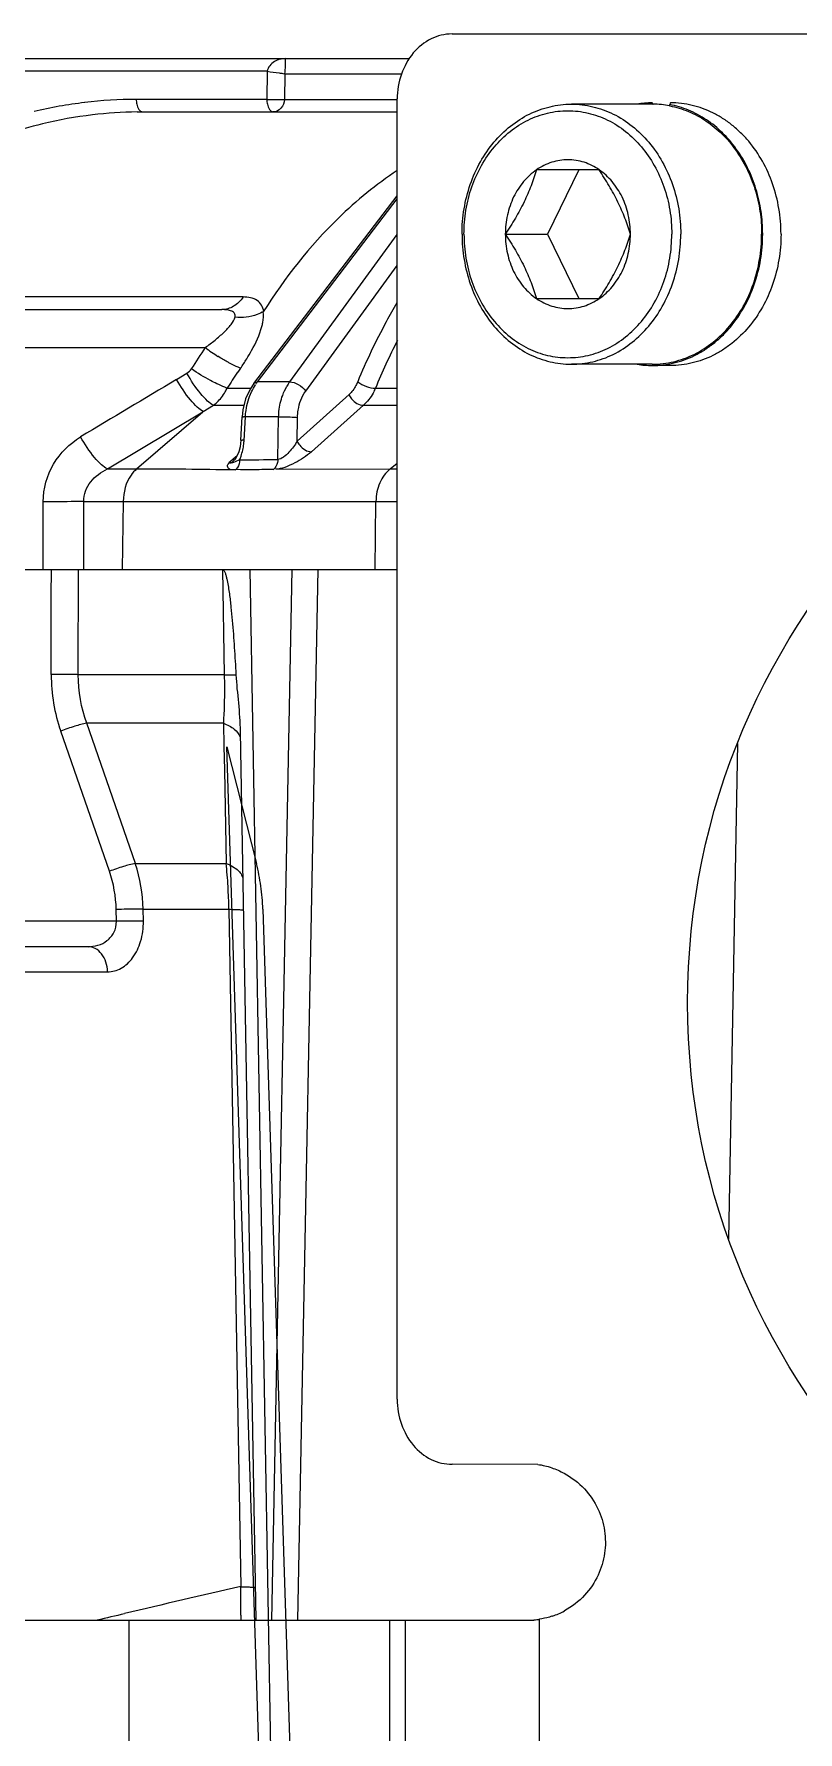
# Model space of a CAD drawing. Header units: millimetres. Extents: x -6 to 705, y -10 to 538.
# Drawn here: x 594.97 to 600.85, y 327.87 to 340.93 of the extents above; entities that cross this region are included whole.
import ezdxf

# ---------------------------------------------------------------- set-up
doc = ezdxf.new("R2010")
doc.units = ezdxf.units.MM
for name, color, linetype in [('06___PRT_ALL_SURFS', 7, 'Continuous'), ('3_ALL_AXES', 7, 'Continuous'), ('7_ALL_FEATURES', 7, 'Continuous')]:
    doc.layers.add(name, color=color, linetype=linetype)

msp = doc.modelspace()

# ---------------------------------------------------------------- linework, layer by layer
at = {"color": 0, "linetype": 'Continuous', "lineweight": -3}
for p, q in [((598.188, 340.932), (610.934, 340.932)), ((594.716, 340.742), (597.859, 340.742)), ((596.766, 340.645), (594.9, 340.645)), ((596.766, 340.645), (596.763, 340.428)), ((596.886, 340.628), (596.902, 340.626)), ((596.904, 340.742), (596.891, 340.741)), ((596.902, 340.626), (596.899, 340.428)), ((596.902, 340.626), (597.802, 340.626)), ((596.763, 340.428), (595.76, 340.428)), ((596.883, 340.427), (596.899, 340.428)), ((596.899, 340.428), (597.767, 340.428)), ((597.767, 330.431), (597.767, 340.432)), ((595.81, 340.332), (597.767, 340.332)), ((596.664, 338.243), (597.767, 339.688)), ((596.692, 338.255), (597.767, 339.664)), ((596.941, 338.255), (597.767, 339.39)), ((597.063, 338.185), (597.767, 339.152)), ((593.389, 338.812), (596.418, 338.812)), ((596.582, 338.909), (594.778, 338.909)), ((593.795, 338.52), (596.291, 338.52)), ((596.069, 338.274), (596.15, 338.323)), ((596.46, 338.208), (596.64, 338.208)), ((596.635, 338.2), (596.601, 338.125)), ((596.664, 338.243), (596.635, 338.2)), ((596.941, 338.255), (596.692, 338.255)), ((597.396, 338.158), (596.997, 337.801)), ((597.599, 338.208), (597.767, 338.208)), ((595.538, 337.586), (596.272, 338.026)), ((595.763, 337.586), (596.272, 338.026)), ((596.275, 338.029), (596.354, 338.076)), ((596.354, 338.076), (596.588, 338.076)), ((596.58, 338.042), (596.574, 337.986)), ((596.601, 338.125), (596.58, 338.042)), ((597.507, 338.076), (597.108, 337.719)), ((597.507, 338.076), (597.767, 338.076)), ((596.564, 337.807), (596.574, 337.986)), ((596.574, 337.986), (596.585, 337.986)), ((596.589, 337.806), (596.599, 337.986)), ((596.855, 337.986), (596.599, 337.986)), ((596.848, 337.659), (596.855, 337.986)), ((596.997, 337.801), (597, 337.983)), ((596.564, 337.807), (596.575, 337.807)), ((596.536, 337.688), (596.472, 337.632)), ((596.52, 337.66), (596.511, 337.65)), ((597.713, 337.586), (597.767, 337.63)), ((595.538, 337.586), (595.763, 337.586)), ((596.51, 337.582), (596.526, 337.581)), ((596.833, 337.584), (597.713, 337.586)), ((597.713, 337.586), (597.767, 337.586)), ((595.045, 336.812), (595.045, 337.334)), ((595.357, 336.812), (595.357, 337.337)), ((595.357, 337.337), (597.767, 337.337)), ((595.654, 336.812), (595.661, 337.337)), ((597.596, 336.812), (597.603, 337.337)), ((592.358, 336.812), (595.23, 336.812)), ((595.106, 336.61), (595.107, 336.812)), ((595.23, 336.812), (596.423, 336.812)), ((595.314, 336.004), (595.315, 336.812)), ((596.423, 336.812), (596.437, 336.004)), ((596.9, 321.798), (596.637, 336.814)), ((596.957, 336.812), (596.801, 328.732)), ((597.156, 336.812), (596.999, 328.732)), ((595.106, 336.006), (595.106, 336.61)), ((596.437, 336.004), (595.314, 336.004)), ((596.437, 336.004), (596.526, 336.004)), ((595.553, 334.492), (595.179, 335.57)), ((596.43, 335.631), (595.379, 335.63)), ((595.753, 334.552), (595.379, 335.63)), ((596.43, 335.631), (596.434, 335.451)), ((596.559, 335.567), (596.679, 328.732)), ((596.434, 335.451), (596.438, 335.271)), ((596.87, 322.537), (596.457, 335.449)), ((596.457, 335.449), (596.684, 334.552)), ((600.318, 331.663), (600.387, 335.474)), ((596.438, 335.271), (596.452, 334.552)), ((595.753, 334.552), (596.452, 334.552)), ((595.607, 334.107), (593.868, 334.107)), ((595.607, 334.107), (595.606, 334.198)), ((595.815, 334.108), (595.813, 334.2)), ((595.813, 334.2), (596.472, 334.2)), ((596.472, 334.2), (596.564, 328.989)), ((596.733, 334.2), (596.947, 327.534)), ((595.389, 333.912), (592.722, 333.912)), ((594.56, 333.719), (595.539, 333.719)), ((598.848, 329.93), (598.188, 329.931)), ((590.6, 328.732), (598.818, 328.732)), ((595.702, 328.732), (595.702, 297.732)), ((596.565, 328.771), (596.565, 328.732)), ((597.71, 297.732), (597.71, 328.732)), ((597.827, 328.732), (597.827, 297.732)), ((598.861, 325.767), (598.861, 328.739))]:
    msp.add_line(p, q, dxfattribs=at)
msp.add_lwpolyline([(596.564, 337.807), (596.558, 337.757), (596.548, 337.718), (596.534, 337.684), (596.52, 337.66)], dxfattribs=at)
msp.add_circle((605.4, 333.48), 5.4, dxfattribs=at)
for centre, radius, start, end in [((595.763, 337.036), 3.392, 96.7597, 103.4537), ((595.761, 337.047), 3.382, 90.0209, 96.7582), ((595.813, 337.015), 3.317, 96.754, 103.4968), ((595.811, 337.026), 3.306, 90.7856, 96.7523), ((595.811, 337.042), 3.289, 90.0036, 90.7805), ((599.48, 337.321), 3.081, 123.7957, 129.1818), ((601.945, 336.428), 4.696, 152.8141, 157.7214), ((600.063, 335.941), 4.57, 145.6386, 148.0959), ((597.212, 339.745), 1.533, 233.0877, 237.4825), ((595.193, 339.319), 1.671, 325.0352, 327.9489), ((816.373, -30.221), 429.328, 120.87305, 120.98765), ((600.058, 335.92), 4.265, 145.5948, 147.5427), ((600.075, 335.908), 4.285, 145.0652, 145.5959), ((596.089, 338.389), 0.412, 329.5106, 334.0203), ((596.991, 338.025), 0.378, 142.4342, 146.3454), ((597.239, 338.034), 0.372, 143.43, 149.5517), ((596.564, 337.007), 0.98, 87.9355, 88.7618), ((596.554, 336.827), 0.98, 87.9355, 88.7618), ((596.102, 337.833), 0.488, 353.4932, 356.882), ((596.439, 365.069), 27.413, 270.2424, 270.8555), ((596.433, 336.004), 1.327, 179.9508, 199.1228), ((594.655, 334.181), 0.951, 1.0517, 19.1098), ((594.622, 334.177), 1.191, 1.0772, 18.3472), ((592.081, 334.128), 4.391, 4.3988, 5.5491), ((592.014, 334.122), 4.459, 3.2636, 4.402), ((591.812, 334.111), 4.661, 2.1675, 3.2553), ((591.46, 334.098), 5.014, 1.1665, 2.1709), ((616.2, 242.106), 89.075, 102.73507, 103.32517), ((526.001, 328.531), 70.564, 0.19476, 0.37219), ((610.602, 265.859), 64.67, 103.34927, 103.54127), ((598.773, 329.316), 0.584, 288.8208, 298.5719)]:
    msp.add_arc(centre, radius, start, end, dxfattribs=at)
for points, knots in [([(598.188, 340.932), (598.133, 340.932), (598.018, 340.904), (597.879, 340.79), (597.788, 340.624), (597.767, 340.496), (597.767, 340.432)], [0, 0, 0, 0, 0.229834, 0.471924, 0.730417, 1, 1, 1, 1]), ([(596.766, 340.645), (596.797, 340.64), (596.837, 340.635), (596.877, 340.63), (596.886, 340.628)], [0, 0, 0, 0, 0.77957, 1, 1, 1, 1]), ([(596.891, 340.741), (596.867, 340.739), (596.813, 340.724), (596.773, 340.676), (596.767, 340.645)], [0, 0, 0, 0, 0.437141, 1, 1, 1, 1]), ([(596.904, 340.742), (596.905, 340.742), (596.904, 340.739), (596.905, 340.736), (596.905, 340.729), (596.905, 340.718), (596.905, 340.704), (596.904, 340.673), (596.903, 340.646), (596.901, 340.626)], [0, 0, 0, 0, 0.011294, 0.045259, 0.103867, 0.190677, 0.311901, 0.478407, 1, 1, 1, 1]), ([(595.76, 340.428), (595.76, 340.416), (595.763, 340.381), (595.785, 340.332), (595.81, 340.332)], [0, 0, 0, 0, 0.332929, 1, 1, 1, 1]), ([(596.763, 340.428), (596.784, 340.429), (596.824, 340.426), (596.864, 340.427), (596.883, 340.427)], [0, 0, 0, 0, 0.520743, 1, 1, 1, 1]), ([(596.763, 340.428), (596.764, 340.416), (596.767, 340.381), (596.788, 340.332), (596.813, 340.332)], [0, 0, 0, 0, 0.332974, 1, 1, 1, 1]), ([(596.899, 340.428), (596.898, 340.404), (596.882, 340.356), (596.835, 340.332), (596.813, 340.332)], [0, 0, 0, 0, 0.526253, 1, 1, 1, 1]), ([(595.038, 340.24), (594.943, 340.217), (594.561, 340.108), (594.2, 339.93), (593.951, 339.766)], [0, 0, 0, 0, 0.248095, 1, 1, 1, 1]), ([(597.533, 339.71), (597.457, 339.648), (597.155, 339.378), (596.901, 339.056), (596.737, 338.795)], [0, 0, 0, 0, 0.241006, 1, 1, 1, 1]), ([(596.582, 338.909), (596.563, 338.88), (596.515, 338.832), (596.449, 338.812), (596.418, 338.812)], [0, 0, 0, 0, 0.525861, 1, 1, 1, 1]), ([(596.52, 338.756), (596.521, 338.765), (596.519, 338.785), (596.492, 338.803), (596.458, 338.81), (596.432, 338.812), (596.418, 338.812)], [0, 0, 0, 0, 0.194599, 0.408573, 0.681713, 1, 1, 1, 1]), ([(596.74, 338.798), (596.724, 338.789), (596.655, 338.756), (596.576, 338.746), (596.52, 338.753)], [0, 0, 0, 0, 0.246785, 1, 1, 1, 1]), ([(596.74, 338.798), (596.737, 338.815), (596.727, 338.848), (596.677, 338.901), (596.619, 338.909), (596.582, 338.909)], [0, 0, 0, 0, 0.244363, 0.473323, 1, 1, 1, 1]), ([(596.726, 338.682), (596.729, 338.692), (596.737, 338.729), (596.741, 338.768), (596.737, 338.795)], [0, 0, 0, 0, 0.275903, 1, 1, 1, 1]), ([(597.765, 338.863), (597.736, 338.816), (597.625, 338.619), (597.528, 338.415), (597.463, 338.257)], [0, 0, 0, 0, 0.245599, 1, 1, 1, 1]), ([(596.291, 338.52), (596.316, 338.538), (596.365, 338.576), (596.433, 338.634), (596.487, 338.692), (596.516, 338.735), (596.52, 338.756)], [0, 0, 0, 0, 0.284098, 0.554872, 0.80143, 1, 1, 1, 1]), ([(596.609, 338.433), (596.622, 338.454), (596.669, 338.533), (596.709, 338.617), (596.726, 338.682)], [0, 0, 0, 0, 0.270072, 1, 1, 1, 1]), ([(596.483, 338.397), (596.475, 338.401), (596.443, 338.419), (596.411, 338.438), (596.387, 338.453)], [0, 0, 0, 0, 0.235448, 1, 1, 1, 1]), ([(596.562, 338.362), (596.556, 338.364), (596.529, 338.374), (596.503, 338.387), (596.483, 338.397)], [0, 0, 0, 0, 0.215704, 1, 1, 1, 1]), ([(596.275, 338.029), (596.258, 338.037), (596.223, 338.065), (596.15, 338.144), (596.101, 338.22), (596.07, 338.275)], [0, 0, 0, 0, 0.172875, 0.41209, 1, 1, 1, 1]), ([(596.354, 338.076), (596.337, 338.084), (596.302, 338.112), (596.229, 338.192), (596.18, 338.267), (596.15, 338.323)], [0, 0, 0, 0, 0.172823, 0.412028, 1, 1, 1, 1]), ([(596.379, 338.242), (596.363, 338.249), (596.296, 338.283), (596.231, 338.323), (596.184, 338.356)], [0, 0, 0, 0, 0.234325, 1, 1, 1, 1]), ([(596.354, 338.076), (596.363, 338.083), (596.398, 338.113), (596.427, 338.15), (596.444, 338.18)], [0, 0, 0, 0, 0.242936, 1, 1, 1, 1]), ([(596.46, 338.208), (596.454, 338.21), (596.426, 338.22), (596.4, 338.232), (596.379, 338.242)], [0, 0, 0, 0, 0.216754, 1, 1, 1, 1]), ([(596.599, 337.986), (596.6, 338.003), (596.606, 338.069), (596.625, 338.134), (596.646, 338.179)], [0, 0, 0, 0, 0.256173, 1, 1, 1, 1]), ([(596.664, 338.243), (596.668, 338.249), (596.679, 338.254), (596.689, 338.255), (596.692, 338.255)], [0, 0, 0, 0, 0.713142, 1, 1, 1, 1]), ([(596.855, 337.986), (596.855, 338), (596.859, 338.057), (596.871, 338.113), (596.886, 338.152)], [0, 0, 0, 0, 0.255313, 1, 1, 1, 1]), ([(596.941, 338.255), (596.963, 338.257), (597.011, 338.238), (597.048, 338.206), (597.063, 338.185)], [0, 0, 0, 0, 0.470035, 1, 1, 1, 1]), ([(597, 337.983), (597.001, 338.002), (597.007, 338.073), (597.032, 338.143), (597.063, 338.185)], [0, 0, 0, 0, 0.265009, 1, 1, 1, 1]), ([(597.463, 338.257), (597.459, 338.247), (597.442, 338.211), (597.418, 338.178), (597.396, 338.158)], [0, 0, 0, 0, 0.265224, 1, 1, 1, 1]), ([(597.396, 338.158), (597.401, 338.146), (597.426, 338.107), (597.472, 338.074), (597.507, 338.076)], [0, 0, 0, 0, 0.272162, 1, 1, 1, 1]), ([(597.463, 338.257), (597.483, 338.241), (597.527, 338.219), (597.576, 338.206), (597.599, 338.208)], [0, 0, 0, 0, 0.52011, 1, 1, 1, 1]), ([(597.599, 338.208), (597.594, 338.195), (597.57, 338.146), (597.537, 338.102), (597.507, 338.076)], [0, 0, 0, 0, 0.264426, 1, 1, 1, 1]), ([(596.855, 337.986), (596.866, 337.986), (596.914, 337.987), (596.963, 337.986), (597, 337.983)], [0, 0, 0, 0, 0.222965, 1, 1, 1, 1]), ([(595.045, 337.334), (595.045, 337.434), (595.1, 337.636), (595.248, 337.782), (595.332, 337.832)], [0, 0, 0, 0, 0.504647, 1, 1, 1, 1]), ([(595.538, 337.586), (595.522, 337.594), (595.486, 337.622), (595.413, 337.701), (595.363, 337.777), (595.332, 337.832)], [0, 0, 0, 0, 0.171732, 0.410736, 1, 1, 1, 1]), ([(596.555, 337.657), (596.559, 337.666), (596.574, 337.705), (596.583, 337.746), (596.587, 337.778)], [0, 0, 0, 0, 0.243064, 1, 1, 1, 1]), ([(596.997, 337.801), (596.98, 337.77), (596.947, 337.725), (596.897, 337.678), (596.864, 337.659), (596.848, 337.659)], [0, 0, 0, 0, 0.505729, 0.771966, 1, 1, 1, 1]), ([(596.997, 337.801), (597.002, 337.789), (597.027, 337.75), (597.073, 337.717), (597.108, 337.719)], [0, 0, 0, 0, 0.272205, 1, 1, 1, 1]), ([(596.526, 337.581), (596.507, 337.578), (596.473, 337.576), (596.457, 337.611), (596.467, 337.625), (596.472, 337.632)], [0, 0, 0, 0, 0.561066, 0.74361, 1, 1, 1, 1]), ([(596.555, 337.657), (596.54, 337.649), (596.519, 337.638), (596.491, 337.631), (596.477, 337.629), (596.472, 337.632)], [0, 0, 0, 0, 0.582121, 0.782176, 1, 1, 1, 1]), ([(596.472, 337.632), (596.475, 337.632), (596.489, 337.634), (596.502, 337.642), (596.51, 337.65)], [0, 0, 0, 0, 0.219006, 1, 1, 1, 1]), ([(596.848, 337.659), (596.848, 337.652), (596.845, 337.622), (596.83, 337.594), (596.814, 337.58)], [0, 0, 0, 0, 0.269806, 1, 1, 1, 1]), ([(597.108, 337.719), (597.069, 337.684), (597.001, 337.641), (596.907, 337.598), (596.856, 337.585), (596.833, 337.584)], [0, 0, 0, 0, 0.500189, 0.773931, 1, 1, 1, 1]), ([(595.357, 337.337), (595.356, 337.39), (595.398, 337.499), (595.49, 337.563), (595.538, 337.586)], [0, 0, 0, 0, 0.497211, 1, 1, 1, 1]), ([(595.762, 337.586), (595.746, 337.572), (595.685, 337.503), (595.661, 337.407), (595.66, 337.337)], [0, 0, 0, 0, 0.229775, 1, 1, 1, 1]), ([(595.762, 337.586), (595.888, 337.586), (596.138, 337.588), (596.387, 337.582), (596.51, 337.582)], [0, 0, 0, 0, 0.507486, 1, 1, 1, 1]), ([(596.818, 337.583), (596.768, 337.583), (596.671, 337.577), (596.573, 337.581), (596.526, 337.581)], [0, 0, 0, 0, 0.509116, 1, 1, 1, 1]), ([(597.713, 337.586), (597.678, 337.558), (597.622, 337.479), (597.604, 337.385), (597.603, 337.337)], [0, 0, 0, 0, 0.477509, 1, 1, 1, 1]), ([(595.357, 337.337), (595.335, 337.336), (595.231, 337.334), (595.127, 337.333), (595.045, 337.334)], [0, 0, 0, 0, 0.209011, 1, 1, 1, 1]), ([(596.423, 336.812), (596.43, 336.812), (596.44, 336.796), (596.447, 336.776), (596.454, 336.752), (596.461, 336.719), (596.469, 336.677), (596.476, 336.626), (596.483, 336.575), (596.49, 336.506), (596.498, 336.42), (596.507, 336.316), (596.516, 336.178), (596.523, 336.074), (596.526, 336.004)], [0, 0, 0, 0, 0.024769, 0.054127, 0.08454, 0.115379, 0.177659, 0.240357, 0.303281, 0.366348, 0.492751, 0.619384, 0.746163, 1, 1, 1, 1]), ([(595.314, 336.004), (595.3, 336.004), (595.23, 336.006), (595.161, 336.006), (595.106, 336.006)], [0, 0, 0, 0, 0.208784, 1, 1, 1, 1]), ([(596.437, 336.004), (596.437, 335.971), (596.439, 335.847), (596.435, 335.722), (596.43, 335.631)], [0, 0, 0, 0, 0.260704, 1, 1, 1, 1]), ([(596.526, 336.004), (596.53, 335.932), (596.547, 335.786), (596.558, 335.64), (596.559, 335.567)], [0, 0, 0, 0, 0.499273, 1, 1, 1, 1]), ([(595.379, 335.63), (595.348, 335.625), (595.281, 335.606), (595.215, 335.584), (595.179, 335.57)], [0, 0, 0, 0, 0.453715, 1, 1, 1, 1]), ([(596.43, 335.63), (596.46, 335.619), (596.51, 335.595), (596.549, 335.551), (596.556, 335.529)], [0, 0, 0, 0, 0.576511, 1, 1, 1, 1]), ([(595.753, 334.552), (595.722, 334.547), (595.654, 334.528), (595.589, 334.505), (595.553, 334.492)], [0, 0, 0, 0, 0.454198, 1, 1, 1, 1]), ([(596.452, 334.552), (596.47, 334.545), (596.504, 334.529), (596.545, 334.5), (596.572, 334.466), (596.579, 334.44), (596.579, 334.428)], [0, 0, 0, 0, 0.316772, 0.584594, 0.806907, 1, 1, 1, 1]), ([(596.733, 334.2), (596.731, 334.259), (596.721, 334.378), (596.699, 334.495), (596.684, 334.552)], [0, 0, 0, 0, 0.503336, 1, 1, 1, 1]), ([(595.389, 333.912), (595.414, 333.912), (595.467, 333.919), (595.539, 333.955), (595.595, 334.019), (595.608, 334.077), (595.607, 334.107)], [0, 0, 0, 0, 0.23691, 0.478257, 0.731141, 1, 1, 1, 1]), ([(595.539, 333.719), (595.575, 333.719), (595.652, 333.74), (595.743, 333.827), (595.803, 333.956), (595.815, 334.056), (595.815, 334.108)], [0, 0, 0, 0, 0.203853, 0.433306, 0.701483, 1, 1, 1, 1]), ([(595.813, 334.2), (595.798, 334.2), (595.729, 334.201), (595.66, 334.199), (595.606, 334.198)], [0, 0, 0, 0, 0.209356, 1, 1, 1, 1]), ([(595.815, 334.108), (595.8, 334.109), (595.731, 334.109), (595.662, 334.108), (595.607, 334.107)], [0, 0, 0, 0, 0.209356, 1, 1, 1, 1]), ([(596.472, 334.2), (596.488, 334.199), (596.515, 334.199), (596.547, 334.198), (596.566, 334.196), (596.575, 334.195), (596.58, 334.194), (596.583, 334.193), (596.583, 334.193)], [0, 0, 0, 0, 0.422696, 0.736708, 0.84908, 0.930411, 0.980312, 1, 1, 1, 1]), ([(595.539, 333.719), (595.539, 333.744), (595.53, 333.793), (595.498, 333.856), (595.449, 333.901), (595.408, 333.912), (595.389, 333.912)], [0, 0, 0, 0, 0.281306, 0.545314, 0.782877, 1, 1, 1, 1]), ([(597.767, 330.431), (597.767, 330.366), (597.788, 330.238), (597.879, 330.072), (598.019, 329.958), (598.134, 329.931), (598.189, 329.931)], [0, 0, 0, 0, 0.269612, 0.528096, 0.770123, 1, 1, 1, 1]), ([(598.847, 329.93), (598.884, 329.925), (598.954, 329.908), (599.079, 329.851), (599.211, 329.752), (599.317, 329.595), (599.369, 329.422), (599.37, 329.244), (599.318, 329.071), (599.213, 328.914), (599.11, 328.835), (599.052, 328.804)], [0, 0, 0, 0, 0.073313, 0.142634, 0.273335, 0.396338, 0.513667, 0.628921, 0.746269, 0.869331, 1, 1, 1, 1]), ([(596.564, 328.989), (596.579, 328.988), (596.607, 328.988), (596.638, 328.987), (596.657, 328.985), (596.666, 328.984), (596.671, 328.983), (596.674, 328.982), (596.674, 328.982)], [0, 0, 0, 0, 0.42279, 0.736795, 0.849144, 0.930447, 0.980321, 1, 1, 1, 1]), ([(598.961, 328.764), (598.953, 328.761), (598.92, 328.751), (598.886, 328.743), (598.861, 328.739)], [0, 0, 0, 0, 0.24531, 1, 1, 1, 1])]:
    msp.add_open_spline(points, degree=3, knots=knots, dxfattribs=at)
for points in [[(596.15, 338.323), (596.163, 338.331), (596.175, 338.342), (596.184, 338.356)], [(596.646, 338.179), (596.655, 338.198), (596.665, 338.217), (596.677, 338.234)], [(596.886, 338.152), (596.895, 338.177), (596.906, 338.2), (596.919, 338.222)], [(596.555, 337.657), (596.554, 337.636), (596.549, 337.615), (596.538, 337.598)], [(596.538, 337.598), (596.533, 337.59), (596.527, 337.583), (596.52, 337.577)], [(595.379, 335.63), (595.336, 335.749), (595.314, 335.877), (595.314, 336.004)], [(598.861, 328.739), (598.847, 328.734), (598.833, 328.732), (598.818, 328.732)]]:
    msp.add_open_spline(points, degree=3, dxfattribs=at)
at = {"layer": '06___PRT_ALL_SURFS', "color": 0, "linetype": 'Continuous', "lineweight": -3}
msp.add_line((595.665, 336.812), (597.767, 336.812), dxfattribs=at)
at = {"layer": '3_ALL_AXES', "color": 0, "linetype": 'Continuous', "lineweight": -3}
for p, q in [((599.728, 340.392), (599.106, 340.392)), ((599.733, 340.392), (599.734, 340.392)), ((599.861, 340.379), (599.862, 340.379)), ((599.163, 339.887), (598.922, 339.392)), ((598.598, 339.392), (598.922, 339.392)), ((598.922, 339.392), (599.163, 338.896)), ((599.728, 338.392), (599.106, 338.392)), ((599.868, 338.382), (599.728, 338.382))]:
    msp.add_line(p, q, dxfattribs=at)
for centre, radius, start, end in [((599.728, 339.683), 0.708, 89.5663, 90), ((599.728, 339.682), 0.71, 79.1881, 89.5029)]:
    msp.add_arc(centre, radius, start, end, dxfattribs=at)
for points, knots in [([(599.862, 340.379), (599.912, 340.369), (600.009, 340.34), (600.145, 340.266), (600.268, 340.166), (600.373, 340.041), (600.459, 339.897), (600.511, 339.765), (600.541, 339.653), (600.563, 339.538), (600.569, 339.45), (600.569, 339.392)], [0, 0, 0, 0, 0.114285, 0.231064, 0.351176, 0.475004, 0.602457, 0.733029, 0.799271, 0.865962, 1, 1, 1, 1]), ([(599.728, 338.392), (599.755, 338.392), (599.811, 338.395), (599.893, 338.41), (599.973, 338.433), (600.077, 338.478), (600.201, 338.557), (600.328, 338.683), (600.433, 338.835), (600.511, 339.009), (600.558, 339.197), (600.569, 339.327), (600.569, 339.392)], [0, 0, 0, 0, 0.057079, 0.114383, 0.172126, 0.230499, 0.34958, 0.472656, 0.599913, 0.730917, 0.864709, 1, 1, 1, 1])]:
    msp.add_open_spline(points, degree=3, knots=knots, dxfattribs=at)
at = {"layer": '7_ALL_FEATURES', "color": 0, "linetype": 'Continuous', "lineweight": -3}
for p, q in [((599.728, 340.392), (599.728, 340.402)), ((599.862, 340.379), (599.862, 340.389)), ((599.32, 339.887), (598.838, 339.887)), ((598.838, 338.896), (599.32, 338.896))]:
    msp.add_line(p, q, dxfattribs=at)
for centre, radius, start, end in [((599.728, 339.685), 0.717, 90.0058, 99.5039), ((599.728, 339.1), 0.718, 260.6852, 269.9857)]:
    msp.add_arc(centre, radius, start, end, dxfattribs=at)
for centre, start_param, end_param in [((599.728, 339.392), -0.142227, 0), ((599.868, 339.392), 0, 0.159086)]:
    msp.add_ellipse(centre, major_axis=(0, 1.01), ratio=0.037452, start_param=start_param, end_param=end_param, dxfattribs=at)
for points, knots in [([(598.265, 339.392), (598.265, 339.457), (598.276, 339.587), (598.323, 339.775), (598.401, 339.949), (598.505, 340.101), (598.633, 340.227), (598.756, 340.306), (598.861, 340.35), (598.941, 340.374), (599.023, 340.389), (599.078, 340.392), (599.106, 340.392)], [0, 0, 0, 0, 0.135291, 0.269083, 0.400087, 0.527344, 0.65042, 0.769501, 0.827874, 0.885617, 0.942921, 1, 1, 1, 1]), ([(599.106, 340.392), (599.134, 340.392), (599.189, 340.389), (599.271, 340.374), (599.351, 340.35), (599.456, 340.306), (599.579, 340.227), (599.707, 340.101), (599.811, 339.949), (599.889, 339.775), (599.937, 339.587), (599.947, 339.457), (599.947, 339.392)], [0, 0, 0, 0, 0.057079, 0.114383, 0.172126, 0.230499, 0.34958, 0.472656, 0.599913, 0.730917, 0.864709, 1, 1, 1, 1]), ([(600.577, 339.392), (600.577, 339.451), (600.569, 339.569), (600.53, 339.741), (600.466, 339.903), (600.379, 340.048), (600.272, 340.174), (600.168, 340.259), (600.078, 340.313), (600.008, 340.347), (599.936, 340.372), (599.887, 340.384), (599.862, 340.389)], [0, 0, 0, 0, 0.134027, 0.266849, 0.397401, 0.52483, 0.648626, 0.768706, 0.82752, 0.885589, 0.943046, 1, 1, 1, 1]), ([(600.718, 339.392), (600.718, 339.458), (600.707, 339.589), (600.659, 339.779), (600.581, 339.954), (600.492, 340.084), (600.409, 340.173), (600.342, 340.232), (600.27, 340.284), (600.195, 340.326), (600.116, 340.36), (600.035, 340.384), (599.952, 340.399), (599.896, 340.402), (599.868, 340.402)], [0, 0, 0, 0, 0.135247, 0.268997, 0.399957, 0.527173, 0.589293, 0.650363, 0.710428, 0.769576, 0.82793, 0.885651, 0.942947, 1, 1, 1, 1]), ([(598.28, 339.392), (598.28, 339.454), (598.29, 339.577), (598.335, 339.756), (598.409, 339.921), (598.508, 340.066), (598.63, 340.185), (598.769, 340.274), (598.921, 340.329), (599.079, 340.348), (599.237, 340.329), (599.389, 340.274), (599.528, 340.185), (599.65, 340.066), (599.749, 339.921), (599.823, 339.756), (599.868, 339.577), (599.878, 339.454), (599.878, 339.392)], [0, 0, 0, 0, 0.067671, 0.134592, 0.200119, 0.263772, 0.325333, 0.384896, 0.442883, 0.5, 0.557117, 0.615104, 0.674667, 0.736228, 0.799881, 0.865408, 0.932329, 1, 1, 1, 1]), ([(599.32, 339.887), (599.302, 339.9), (599.264, 339.922), (599.204, 339.946), (599.142, 339.961), (599.079, 339.965), (599.016, 339.961), (598.954, 339.946), (598.894, 339.922), (598.856, 339.9), (598.838, 339.887)], [0, 0, 0, 0, 0.127717, 0.253205, 0.377023, 0.5, 0.622977, 0.746795, 0.872283, 1, 1, 1, 1]), ([(598.838, 339.887), (598.801, 339.862), (598.733, 339.798), (598.656, 339.679), (598.609, 339.54), (598.598, 339.441), (598.598, 339.392)], [0, 0, 0, 0, 0.236265, 0.483225, 0.739099, 1, 1, 1, 1]), ([(598.838, 339.887), (598.826, 339.846), (598.797, 339.762), (598.743, 339.637), (598.676, 339.513), (598.625, 339.432), (598.598, 339.392)], [0, 0, 0, 0, 0.234292, 0.481189, 0.73827, 1, 1, 1, 1]), ([(599.56, 339.392), (599.548, 339.433), (599.519, 339.517), (599.465, 339.642), (599.397, 339.766), (599.346, 339.847), (599.32, 339.887)], [0, 0, 0, 0, 0.234292, 0.481189, 0.73827, 1, 1, 1, 1]), ([(599.56, 339.392), (599.56, 339.441), (599.549, 339.54), (599.502, 339.679), (599.425, 339.798), (599.357, 339.862), (599.32, 339.887)], [0, 0, 0, 0, 0.260901, 0.516775, 0.763735, 1, 1, 1, 1]), ([(598.265, 339.392), (598.265, 339.327), (598.276, 339.197), (598.323, 339.009), (598.401, 338.835), (598.505, 338.683), (598.633, 338.557), (598.756, 338.478), (598.861, 338.433), (598.941, 338.41), (599.023, 338.395), (599.078, 338.392), (599.106, 338.392)], [0, 0, 0, 0, 0.135291, 0.269083, 0.400087, 0.527344, 0.65042, 0.769501, 0.827874, 0.885617, 0.942921, 1, 1, 1, 1]), ([(598.28, 339.392), (598.28, 339.33), (598.29, 339.206), (598.335, 339.028), (598.409, 338.863), (598.508, 338.718), (598.63, 338.599), (598.769, 338.509), (598.921, 338.454), (599.079, 338.436), (599.237, 338.454), (599.389, 338.509), (599.528, 338.599), (599.65, 338.718), (599.749, 338.863), (599.823, 339.028), (599.868, 339.206), (599.878, 339.33), (599.878, 339.392)], [0, 0, 0, 0, 0.067671, 0.134592, 0.200119, 0.263772, 0.325333, 0.384896, 0.442883, 0.5, 0.557117, 0.615104, 0.674667, 0.736228, 0.799881, 0.865408, 0.932329, 1, 1, 1, 1]), ([(598.598, 339.392), (598.598, 339.342), (598.609, 339.243), (598.656, 339.105), (598.733, 338.985), (598.801, 338.922), (598.838, 338.896)], [0, 0, 0, 0, 0.260901, 0.516775, 0.763735, 1, 1, 1, 1]), ([(598.598, 339.392), (598.625, 339.352), (598.676, 339.271), (598.743, 339.147), (598.797, 339.022), (598.826, 338.938), (598.838, 338.896)], [0, 0, 0, 0, 0.26173, 0.518811, 0.765708, 1, 1, 1, 1]), ([(599.106, 338.392), (599.134, 338.392), (599.189, 338.395), (599.271, 338.41), (599.351, 338.433), (599.456, 338.478), (599.579, 338.557), (599.707, 338.683), (599.811, 338.835), (599.889, 339.009), (599.937, 339.197), (599.947, 339.327), (599.947, 339.392)], [0, 0, 0, 0, 0.057079, 0.114383, 0.172126, 0.230499, 0.34958, 0.472656, 0.599913, 0.730917, 0.864709, 1, 1, 1, 1]), ([(599.32, 338.896), (599.346, 338.937), (599.397, 339.017), (599.465, 339.142), (599.519, 339.267), (599.548, 339.351), (599.56, 339.392)], [0, 0, 0, 0, 0.26173, 0.518811, 0.765708, 1, 1, 1, 1]), ([(599.32, 338.896), (599.357, 338.922), (599.425, 338.985), (599.502, 339.105), (599.549, 339.243), (599.56, 339.342), (599.56, 339.392)], [0, 0, 0, 0, 0.236265, 0.483225, 0.739099, 1, 1, 1, 1]), ([(599.728, 338.382), (599.756, 338.382), (599.811, 338.385), (599.894, 338.4), (599.975, 338.424), (600.054, 338.457), (600.13, 338.5), (600.201, 338.551), (600.268, 338.61), (600.351, 338.7), (600.44, 338.83), (600.518, 339.005), (600.567, 339.195), (600.577, 339.326), (600.577, 339.392)], [0, 0, 0, 0, 0.057061, 0.114346, 0.17207, 0.230424, 0.289571, 0.349637, 0.410707, 0.472826, 0.600042, 0.731002, 0.864754, 1, 1, 1, 1]), ([(600.718, 339.392), (600.718, 339.326), (600.707, 339.195), (600.659, 339.005), (600.581, 338.83), (600.475, 338.675), (600.366, 338.569), (600.27, 338.5), (600.195, 338.457), (600.116, 338.424), (600.035, 338.4), (599.952, 338.385), (599.896, 338.382), (599.868, 338.382)], [0, 0, 0, 0, 0.135267, 0.269039, 0.400019, 0.527254, 0.650309, 0.710384, 0.76954, 0.827903, 0.885636, 0.942931, 1, 1, 1, 1]), ([(598.838, 338.896), (598.856, 338.884), (598.894, 338.862), (598.954, 338.838), (599.016, 338.823), (599.079, 338.818), (599.142, 338.823), (599.204, 338.838), (599.264, 338.862), (599.302, 338.884), (599.32, 338.896)], [0, 0, 0, 0, 0.127717, 0.253205, 0.377023, 0.5, 0.622977, 0.746795, 0.872283, 1, 1, 1, 1])]:
    msp.add_open_spline(points, degree=3, knots=knots, dxfattribs=at)

doc.saveas('drawing.dxf')
